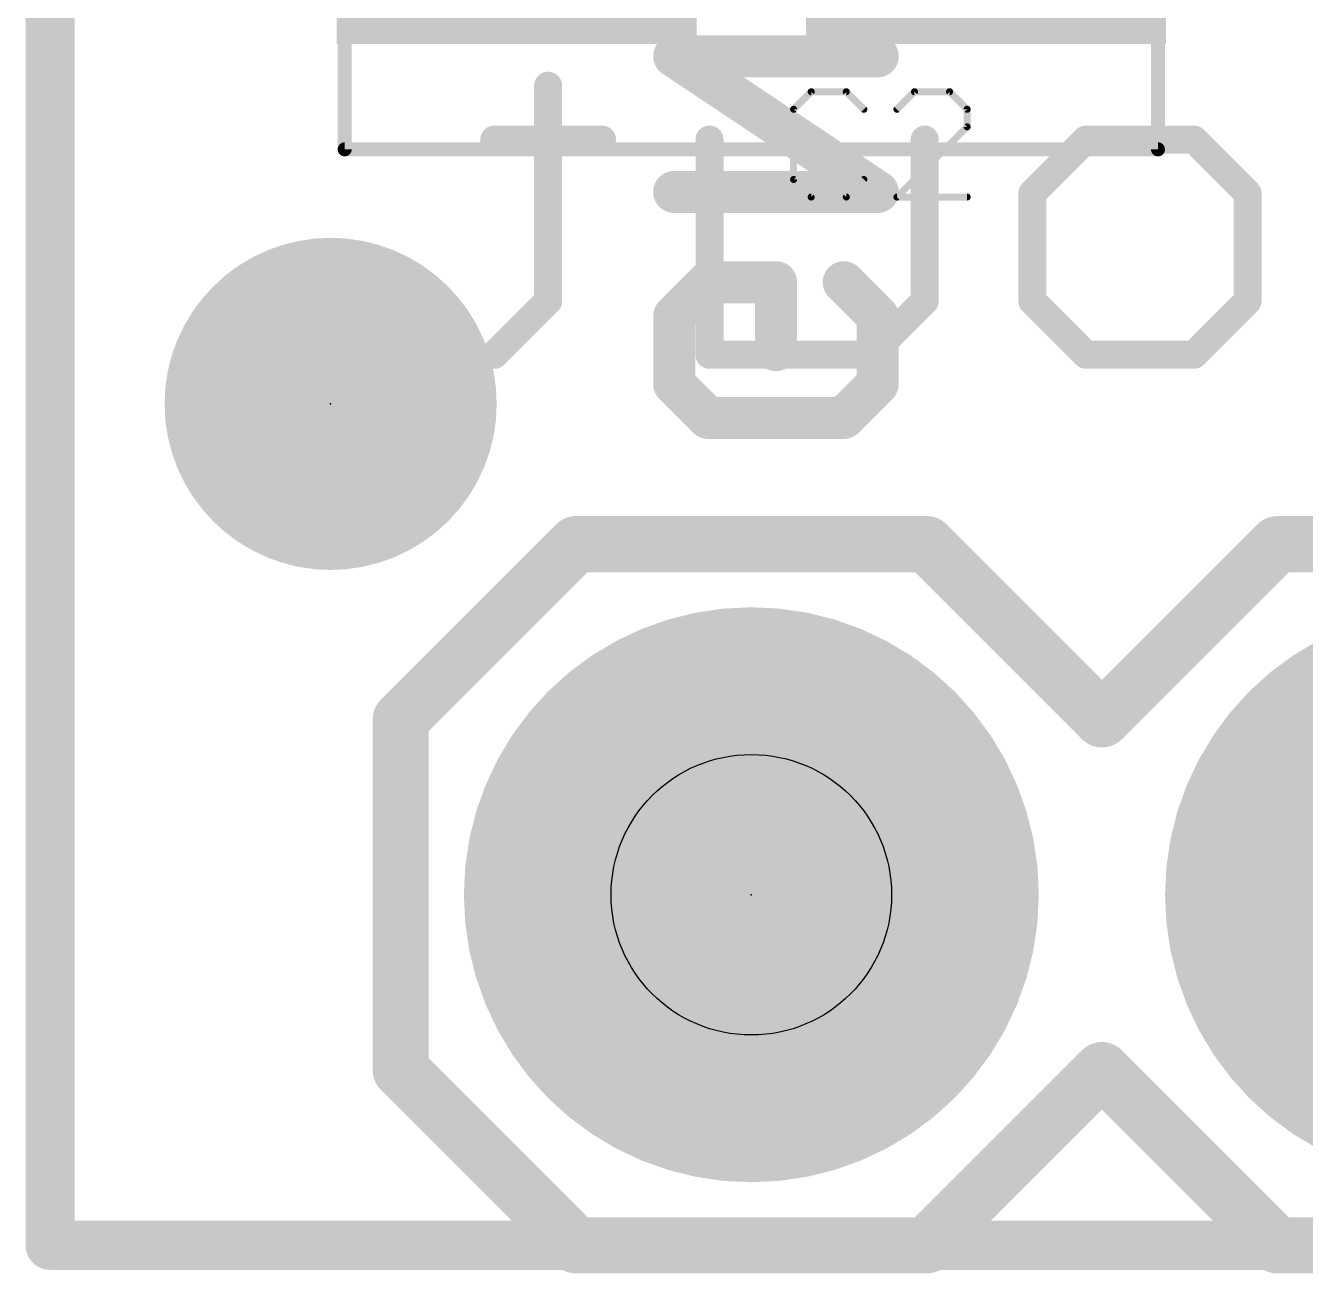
# Model space of a CAD drawing. Extents: x -34 to 73, y -9 to 16.
# Drawn here: x -0.089 to 4.547, y -0.102 to 4.418 of the extents above; entities that cross this region are included whole.
import ezdxf

# ---------------------------------------------------------------- set-up
doc = ezdxf.new("R2010")
doc.units = 0
for name, color, linetype in [('1', 12, 'CONTINUOUS'), ('16', 132, 'CONTINUOUS'), ('17', 110, 'CONTINUOUS'), ('20', 53, 'CONTINUOUS'), ('22', 53, 'CONTINUOUS'), ('23', 53, 'CONTINUOUS'), ('24', 53, 'CONTINUOUS'), ('25', 253, 'CONTINUOUS'), ('28', 253, 'CONTINUOUS'), ('29', 253, 'CONTINUOUS'), ('30', 253, 'CONTINUOUS'), ('39', 12, 'CONTINUOUS'), ('44', 253, 'CONTINUOUS'), ('52', 253, 'CONTINUOUS')]:
    doc.layers.add(name, color=color, linetype=linetype)

# ---------------------------------------------------------------- blocks, each defined once
blk = doc.blocks.new('RECT')
blk.add_solid([(-0.5, -0.5), (0.5, -0.5), (-0.5, 0.5), (0.5, 0.5)])
blk = doc.blocks.new('PIE')
at = {"const_width": 0.5}
blk.add_lwpolyline([(0, -0.25, 1), (0, 0.25, 1), (0, -0.25)], format="xyb", dxfattribs=at)
blk = doc.blocks.new('ROUNDP')
at = {"const_width": 0.5}
blk.add_lwpolyline([(0, -0.25, 1), (0, 0.25, 1), (0, -0.25)], format="xyb", dxfattribs=at)

msp = doc.modelspace()

# ---------------------------------------------------------------- linework, layer by layer
at = {"layer": '1', "const_width": 0.1778}
for points in [[(0, 15.24), (0, 0)], [(0, 0), (15.24, 0)]]:
    msp.add_lwpolyline(points, dxfattribs=at)
at = {"layer": '1', "const_width": 0.0889}
for points in [[(0, 0.0445, 1), (0, -0.0445)], [(-0.0445, 0, 1), (0.0445, 0)]]:
    msp.add_lwpolyline(points, format="xyb", dxfattribs=at)
at = {"layer": '16', "const_width": 0.1778}
for points in [[(0, 15.24), (0, 0)], [(0, 0), (15.24, 0)]]:
    msp.add_lwpolyline(points, dxfattribs=at)
at = {"layer": '16', "const_width": 0.0889}
for points in [[(0, 0.0445, 1), (0, -0.0445)], [(-0.0445, 0, 1), (0.0445, 0)]]:
    msp.add_lwpolyline(points, format="xyb", dxfattribs=at)
at = {"layer": '20', "const_width": 0.1778}
for points in [[(0, 15.24), (0, 0)], [(0, 0), (15.24, 0)]]:
    msp.add_lwpolyline(points, dxfattribs=at)
at = {"layer": '20', "const_width": 0.0889}
for points in [[(0, 0.0445, 1), (0, -0.0445)], [(-0.0445, 0, 1), (0.0445, 0)]]:
    msp.add_lwpolyline(points, format="xyb", dxfattribs=at)
at = {"layer": '22'}
for points, const_width in [([(2.9978, 3.8158), (2.2606, 4.3073)], 0.1524), ([(2.2606, 4.3073), (2.9978, 4.3073)], 0.1524), ([(2.2606, 3.8158), (2.9978, 3.8158)], 0.1524), ([(2.2606, 3.3658), (2.3835, 3.4887)], 0.1524), ([(2.3835, 3.4887), (2.6292, 3.4887)], 0.1524), ([(2.6292, 3.4887), (2.6292, 3.2429)], 0.1524), ([(2.875, 3.4887), (2.9978, 3.3658)], 0.1524), ([(2.2606, 3.1201), (2.2606, 3.3658)], 0.1524), ([(2.9978, 3.3658), (2.9978, 3.1201)], 0.1524), ([(2.3835, 2.9972), (2.2606, 3.1201)], 0.1524), ([(2.9978, 3.1201), (2.875, 2.9972)], 0.1524), ([(2.875, 2.9972), (2.3835, 2.9972)], 0.1524), ([(1.27, 1.905), (1.905, 2.54)], 0.2032), ([(3.175, 2.54), (1.905, 2.54)], 0.2032), ([(3.81, 1.905), (3.175, 2.54)], 0.2032), ([(4.445, 2.54), (3.81, 1.905)], 0.2032), ([(5.715, 2.54), (4.445, 2.54)], 0.2032), ([(1.27, 0.635), (1.27, 1.905)], 0.2032), ([(1.905, 0), (1.27, 0.635)], 0.2032), ([(3.175, 0), (3.81, 0.635)], 0.2032), ([(3.81, 0.635), (4.445, 0)], 0.2032), ([(1.905, 0), (3.175, 0)], 0.2032), ([(4.445, 0), (5.715, 0)], 0.2032)]:
    msp.add_lwpolyline(points, dxfattribs=dict(at, const_width=const_width))
for points, const_width in [([(2.2817, 4.339, 1), (2.2395, 4.2756)], 0.0762), ([(2.2606, 4.3454, 1), (2.2606, 4.2692)], 0.0762), ([(2.9978, 4.2692, 1), (2.9978, 4.3454)], 0.0762), ([(2.2606, 3.8539, 1), (2.2606, 3.7777)], 0.0762), ([(2.9767, 3.7841, 1), (3.019, 3.8475)], 0.0762), ([(2.9978, 3.7777, 1), (2.9978, 3.8539)], 0.0762), ([(2.3835, 3.5268, 1), (2.3835, 3.4506)], 0.0762), ([(2.4104, 3.4617, 1), (2.3565, 3.5156)], 0.0762), ([(2.6673, 3.4887, 1), (2.5911, 3.4887)], 0.0762), ([(2.6292, 3.4506, 1), (2.6292, 3.5268)], 0.0762), ([(2.9019, 3.5156, 1), (2.848, 3.4617)], 0.0762), ([(2.2987, 3.3658, 1), (2.2225, 3.3658)], 0.0762), ([(2.2337, 3.3928, 1), (2.2875, 3.3389)], 0.0762), ([(3.0359, 3.3658, 1), (2.9597, 3.3658)], 0.0762), ([(2.9709, 3.3389, 1), (3.0248, 3.3928)], 0.0762), ([(2.5911, 3.2429, 1), (2.6673, 3.2429)], 0.0762), ([(2.2875, 3.147, 1), (2.2337, 3.0931)], 0.0762), ([(2.2225, 3.1201, 1), (2.2987, 3.1201)], 0.0762), ([(2.9597, 3.1201, 1), (3.0359, 3.1201)], 0.0762), ([(3.0248, 3.0931, 1), (2.9709, 3.147)], 0.0762), ([(2.3835, 3.0353, 1), (2.3835, 2.9591)], 0.0762), ([(2.3565, 2.9703, 1), (2.4104, 3.0241)], 0.0762), ([(2.848, 3.0241, 1), (2.9019, 2.9703)], 0.0762), ([(2.875, 2.9591, 1), (2.875, 3.0353)], 0.0762), ([(1.905, 2.5908, 1), (1.905, 2.4892)], 0.1016), ([(1.9409, 2.5041, 1), (1.8691, 2.5759)], 0.1016), ([(3.2109, 2.5759, 1), (3.1391, 2.5041)], 0.1016), ([(3.175, 2.4892, 1), (3.175, 2.5908)], 0.1016), ([(4.445, 2.5908, 1), (4.445, 2.4892)], 0.1016), ([(4.4809, 2.5041, 1), (4.4091, 2.5759)], 0.1016), ([(1.3208, 1.905, 1), (1.2192, 1.905)], 0.1016), ([(1.2341, 1.9409, 1), (1.3059, 1.8691)], 0.1016), ([(3.7741, 1.9409, 1), (3.8459, 1.8691)], 0.1016), ([(3.7741, 1.8691, 1), (3.8459, 1.9409)], 0.1016), ([(1.3059, 0.6709, 1), (1.2341, 0.5991)], 0.1016), ([(3.8459, 0.6709, 1), (3.7741, 0.5991)], 0.1016), ([(3.8459, 0.5991, 1), (3.7741, 0.6709)], 0.1016), ([(1.2192, 0.635, 1), (1.3208, 0.635)], 0.1016), ([(1.905, 0.0508, 1), (1.905, -0.0508)], 0.1016), ([(3.175, -0.0508, 1), (3.175, 0.0508)], 0.1016), ([(4.445, 0.0508, 1), (4.445, -0.0508)], 0.1016), ([(1.8691, -0.0359, 1), (1.9409, 0.0359)], 0.1016), ([(3.1391, 0.0359, 1), (3.2109, -0.0359)], 0.1016), ([(4.4091, -0.0359, 1), (4.4809, 0.0359)], 0.1016)]:
    msp.add_lwpolyline(points, format="xyb", dxfattribs=dict(at, const_width=const_width))
at = {"layer": '23'}
msp.add_point((1.016, 3.048), dxfattribs=at)
at = {"layer": '24'}
msp.add_point((2.54, 1.27), dxfattribs=at)
at = {"layer": '25', "const_width": 0.0254}
for points in [[(2.7568, 4.1786), (2.6933, 4.1151)], [(2.8839, 4.1786), (2.7568, 4.1786)], [(2.9475, 4.1151), (2.8839, 4.1786)], [(3.131, 4.1786), (3.0675, 4.1151)], [(3.2582, 4.1786), (3.131, 4.1786)], [(3.3217, 4.1151), (3.2582, 4.1786)], [(2.6933, 4.1151), (2.6933, 3.8609)], [(3.3217, 4.0515), (3.3217, 4.1151)], [(3.0675, 3.7973), (3.3217, 4.0515)], [(2.6933, 3.8609), (2.7568, 3.7973)], [(2.8839, 3.7973), (2.9475, 3.8609)], [(2.7568, 3.7973), (2.8839, 3.7973)], [(3.3217, 3.7973), (3.0675, 3.7973)]]:
    msp.add_lwpolyline(points, dxfattribs=at)
at = {"layer": '25', "const_width": 0.0127}
for points in [[(2.7568, 4.185, 1), (2.7568, 4.1723)], [(2.7613, 4.1741, 1), (2.7523, 4.1831)], [(2.8884, 4.1831, 1), (2.8795, 4.1741)], [(2.8839, 4.1723, 1), (2.8839, 4.185)], [(3.131, 4.185, 1), (3.131, 4.1723)], [(3.1355, 4.1741, 1), (3.1266, 4.1831)], [(3.2626, 4.1831, 1), (3.2537, 4.1741)], [(3.2582, 4.1723, 1), (3.2582, 4.185)], [(2.6996, 4.1151, 1), (2.6869, 4.1151)], [(3.3281, 4.1151, 1), (3.3154, 4.1151)], [(2.6888, 4.1196, 1), (2.6978, 4.1106)], [(2.943, 4.1106, 1), (2.952, 4.1196)], [(3.063, 4.1196, 1), (3.072, 4.1106)], [(3.3172, 4.1106, 1), (3.3262, 4.1196)], [(3.3154, 4.0515, 1), (3.3281, 4.0515)], [(3.3262, 4.047, 1), (3.3172, 4.056)], [(2.6869, 3.8609, 1), (2.6996, 3.8609)], [(2.6978, 3.8653, 1), (2.6888, 3.8564)], [(2.952, 3.8564, 1), (2.943, 3.8653)], [(2.7568, 3.8037, 1), (2.7568, 3.791)], [(2.7523, 3.7928, 1), (2.7613, 3.8018)], [(2.8795, 3.8018, 1), (2.8884, 3.7928)], [(2.8839, 3.791, 1), (2.8839, 3.8037)], [(3.0675, 3.8037, 1), (3.0675, 3.791)], [(3.063, 3.8018, 1), (3.072, 3.7928)], [(3.3217, 3.791, 1), (3.3217, 3.8037)]]:
    msp.add_lwpolyline(points, format="xyb", dxfattribs=at)
at = {"layer": '28', "const_width": 0.1016}
for points in [[(1.8039, 4.2003), (1.8039, 3.4207)], [(1.9988, 4.0054), (1.609, 4.0054)], [(2.3886, 3.2258), (2.3886, 4.0054)], [(3.1682, 4.0054), (3.1682, 3.4207)], [(3.558, 3.8105), (3.7529, 4.0054)], [(3.7529, 4.0054), (4.1427, 4.0054)], [(4.1427, 4.0054), (4.3376, 3.8105)], [(3.558, 3.4207), (3.558, 3.8105)], [(4.3376, 3.8105), (4.3376, 3.4207)], [(1.8039, 3.4207), (1.609, 3.2258)], [(3.1682, 3.4207), (2.9733, 3.2258)], [(3.7529, 3.2258), (3.558, 3.4207)], [(4.3376, 3.4207), (4.1427, 3.2258)], [(2.9733, 3.2258), (2.3886, 3.2258)], [(4.1427, 3.2258), (3.7529, 3.2258)]]:
    msp.add_lwpolyline(points, dxfattribs=at)
at = {"layer": '28', "const_width": 0.0508}
for points in [[(1.8293, 4.2003, 1), (1.7785, 4.2003)], [(1.609, 4.0308, 1), (1.609, 3.98)], [(1.9988, 3.98, 1), (1.9988, 4.0308)], [(2.414, 4.0054, 1), (2.3632, 4.0054)], [(3.1936, 4.0054, 1), (3.1428, 4.0054)], [(3.7529, 4.0308, 1), (3.7529, 3.98)], [(3.7709, 3.9874, 1), (3.735, 4.0234)], [(4.1607, 4.0234, 1), (4.1248, 3.9874)], [(4.1427, 3.98, 1), (4.1427, 4.0308)], [(3.5834, 3.8105, 1), (3.5326, 3.8105)], [(3.5401, 3.8285, 1), (3.576, 3.7925)], [(4.363, 3.8105, 1), (4.3122, 3.8105)], [(4.3196, 3.7925, 1), (4.3556, 3.8285)], [(1.7785, 3.4207, 1), (1.8293, 3.4207)], [(1.8219, 3.4027, 1), (1.786, 3.4387)], [(3.1428, 3.4207, 1), (3.1936, 3.4207)], [(3.1862, 3.4027, 1), (3.1503, 3.4387)], [(3.576, 3.4387, 1), (3.5401, 3.4027)], [(3.5326, 3.4207, 1), (3.5834, 3.4207)], [(4.3122, 3.4207, 1), (4.363, 3.4207)], [(4.3556, 3.4027, 1), (4.3196, 3.4387)], [(1.5911, 3.2438, 1), (1.627, 3.2078)], [(2.3886, 3.2512, 1), (2.3886, 3.2004)], [(2.3632, 3.2258, 1), (2.414, 3.2258)], [(2.9554, 3.2438, 1), (2.9913, 3.2078)], [(2.9733, 3.2004, 1), (2.9733, 3.2512)], [(3.7529, 3.2512, 1), (3.7529, 3.2004)], [(3.735, 3.2078, 1), (3.7709, 3.2438)], [(4.1248, 3.2438, 1), (4.1607, 3.2078)], [(4.1427, 3.2004, 1), (4.1427, 3.2512)]]:
    msp.add_lwpolyline(points, format="xyb", dxfattribs=at)
at = {"layer": '39', "const_width": 0.0508}
for points in [[(1.067, 3.97), (1.067, 5.936)], [(4.013, 5.936), (4.013, 3.97)], [(4.013, 3.97), (1.067, 3.97)]]:
    msp.add_lwpolyline(points, dxfattribs=at)
at = {"layer": '39', "const_width": 0.0254}
for points in [[(1.067, 3.9827, 1), (1.067, 3.9573)], [(4.013, 3.9573, 1), (4.013, 3.9827)], [(1.0543, 3.97, 1), (1.0797, 3.97)], [(4.0003, 3.97, 1), (4.0257, 3.97)]]:
    msp.add_lwpolyline(points, format="xyb", dxfattribs=at)
at = {"layer": '44'}
msp.add_circle((2.54, 1.27), 0.508, dxfattribs=at)

# ---------------------------------------------------------------- block references
at = {"layer": '1'}
msp.add_blockref('PIE', (1.016, 3.048), dxfattribs=at)
at = {"layer": '17', "xscale": 1.8796, "yscale": 1.8796, "rotation": 270}
for p in [(2.54, 1.27), (2.54, 1.27), (5.08, 1.27), (5.08, 1.27)]:
    msp.add_blockref('ROUNDP', p, dxfattribs=at)
at = {"layer": '29'}
for name, p, xscale, yscale, rotation in [('RECT', (1.69, 4.953), 1.3032, 1.2032, 180), ('RECT', (3.39, 4.953), 1.3032, 1.2032, 180), ('ROUNDP', (2.54, 1.27), 2.0828, 2.0828, 270), ('ROUNDP', (5.08, 1.27), 2.0828, 2.0828, 270)]:
    msp.add_blockref(name, p, dxfattribs=dict(at, xscale=xscale, yscale=yscale, rotation=rotation))
at = {"layer": '29', "xscale": 1.2032, "yscale": 1.2032}
msp.add_blockref('PIE', (1.016, 3.048), dxfattribs=at)
at = {"layer": '30', "xscale": 2.0828, "yscale": 2.0828, "rotation": 270}
for p in [(2.54, 1.27), (5.08, 1.27)]:
    msp.add_blockref('ROUNDP', p, dxfattribs=at)
at = {"layer": '52', "xscale": 0.508, "yscale": 0.508}
msp.add_blockref('RECT', (2.54, 1.27), dxfattribs=at)

doc.saveas('drawing.dxf')
